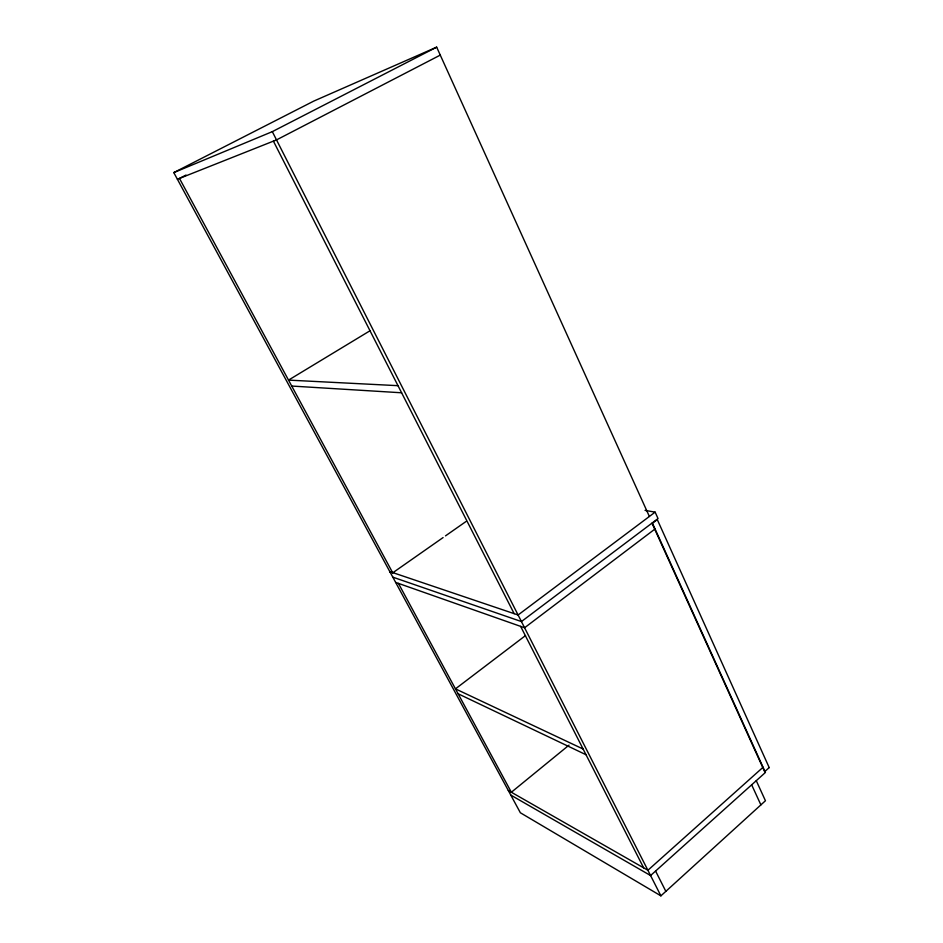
<?xml version="1.0" encoding="UTF-8"?>
<svg xmlns="http://www.w3.org/2000/svg" width="943" height="943" viewBox="0 0 943 943"><rect width="100%" height="100%" fill="white"/><g stroke="black" fill="none" stroke-linecap="round" stroke-linejoin="round"><path stroke-width="1.41" d="M649.385 516.469L436.668 47.15L313.807 101.078L173.795 172.604L520.359 812.76L660.902 895.85L765.445 800.748L756.262 780.686M763.064 767.272L647.9 870.271L508.312 790.505M569.018 745.135L511.354 792.25L398.429 583.387M525.51 635.57L455.457 688.861L583.139 749.048M655.055 528.964L524.579 627.767L395.647 582.409M392.807 577.151L521.432 621.567L658.037 518.567L655.137 512.143L518.084 614.989L389.801 571.599M389.954 571.894L392.724 572.825L443.104 537.557M445.509 535.872L465.901 521.597M369.927 330.816L288.523 380.112L397.993 385.675M440.263 55.107L276.511 139.906L177.39 179.253M186.03 175.056L179.476 178.427L392.724 572.825M173.795 172.604L272.315 131.643L436.668 47.15M291.729 386.052L401.624 392.783M645.047 510.375L655.137 512.143M458.109 693.777L586.027 754.73M510.788 795.079L650.576 875.54L765.421 772.47L652.297 522.894M272.315 131.643L660.902 895.85M273.399 141.132L514.159 613.669M520.63 626.376L643.668 867.866M655.585 871.049L665.852 891.347M751.665 784.824L760.895 804.898M769.205 767.602L764.655 771.68L652.12 523.471L657.283 519.581L769.205 767.602"/></g></svg>
